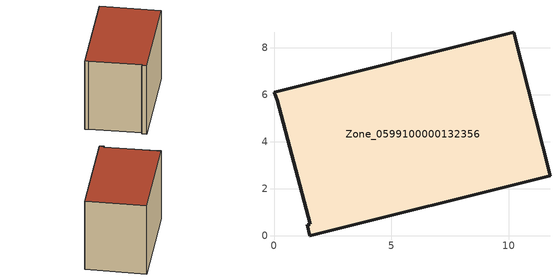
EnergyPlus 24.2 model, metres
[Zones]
Zone_0599100000132356
 floor ground (C_G): 1.41,0.46 1.53,0.48 0.13,5.78 0,6.11 10.21,8.66 11.74,2.56 1.52,0 z0
 wall outside (C_F): 1.52,0 11.74,2.56 10.21,8.66 0,6.11 0.13,5.78 1.53,0.48 1.41,0.46 1.52,0 z0:8.07
 roof outside (C_R): 1.53,0.48 1.41,0.46 1.52,0 11.74,2.56 10.21,8.66 0,6.11 0.13,5.78 z8.07
[BUILDING]
Pand.0599100000132356: North Axis=0; Terrain=City; Loads Convergence Tolerance Value=0.04; Temperature Convergence Tolerance Value=0.4; Solar Distribution=FullExterior; Maximum Number of Warmup Days=25; Minimum Number of Warmup Days=1
[Site:Location]
Rotterdam.The.Hague.AP_ZH_NLD Design_Conditions: Latitude=51.96; Longitude=4.45; Time Zone=1; Elevation=-4.5
[SITE:GROUNDTEMPERATURE:BUILDINGSURFACE]
18, 18, 18, 18, 18, 18, 18, 18, 18, 18, 18, 18
[MATERIAL] Thermal Absorptance=0.9; Solar Absorptance=0.7; Visible Absorptance=0.7
Name | Roughness | Thickness | Conductivity | Density | Specific Heat
G.TI.1946-1964 | MediumSmooth | 0.15 | 1 | 540 | 1210
F.TI.1946-1964 | Rough | 0.3 | 0.857143 | 1920 | 840
R.TI.1946-1964 | MediumRough | 0.2 | 0.277778 | 1500 | 1000
[CONSTRUCTION]
C_G: G.TI.1946-1964
C_F: F.TI.1946-1964
C_R: R.TI.1946-1964
[ZONE]
Zone_0599100000132356: Type=1; Multiplier=1; Ceiling Height=Autocalculate; Volume=Autocalculate; Floor Area=autocalculate; Part of Total Floor Area=Yes
[ZONEINFILTRATION:DESIGNFLOWRATE]
Infil_Zone_0599100000132356: Zone or ZoneList or Space or SpaceList=Zone_0599100000132356; Schedule=AlwaysOn; Design Flow Rate Calculation Method=Flow/Area; Flow Rate per Floor Area=0.003; Constant Term Coefficient=1; Temperature Term Coefficient=0; Velocity Term Coefficient=0; Velocity Squared Term Coefficient=0
[HVACTEMPLATE:ZONE:IDEALLOADSAIRSYSTEM]
Zone_0599100000132356: Maximum Heating Supply Air Temperature=50; Minimum Cooling Supply Air Temperature=13; Maximum Heating Supply Air Humidity Ratio=0.0156; Minimum Cooling Supply Air Humidity Ratio=0.0077; Heating Limit=NoLimit; Cooling Limit=NoLimit; Dehumidification Control Type=ConstantSensibleHeatRatio; Cooling Sensible Heat Ratio=0.7; Dehumidification Setpoint=60; Humidification Control Type=None; Humidification Setpoint=30; Outdoor Air Method=None; Outdoor Air Flow Rate per Person=0.00944; Outdoor Air Flow Rate per Zone Floor Area=0; Outdoor Air Flow Rate per Zone=0; Demand Controlled Ventilation Type=None; Outdoor Air Economizer Type=NoEconomizer; Heat Recovery Type=None; Sensible Heat Recovery Effectiveness=0.7; Latent Heat Recovery Effectiveness=0.65
[ZONECONTROL:THERMOSTAT]
ThermostatControl_Zone_0599100000132356: Zone or ZoneList=Zone_0599100000132356; Control Type Schedule=DualSetpointControlType; Control 1=Thermostat_Zone_0599100000132356; Temperature Difference Between Cutout And Setpoint=0
[THERMOSTATSETPOINT:DUALSETPOINT]
Thermostat_Zone_0599100000132356: Heating Setpoint Temperature Schedule=HeatingSetpoint_Zone_0599100000132356; Cooling Setpoint Temperature Schedule=CoolingSetpoint_Zone_0599100000132356
[SCHEDULE:COMPACT]
HeatingSetpoint_Zone_0599100000132356: Through: 12/31, For: AllDays, Until: 24:00, 21
CoolingSetpoint_Zone_0599100000132356: Through: 12/31, For: AllDays, Until: 24:00, 24
DualSetpointControlType: Through: 12/31, For: AllDays, Until: 24:00, 4
AlwaysOn: Through: 12/31, For: AllDays, Until: 24:00, 1
